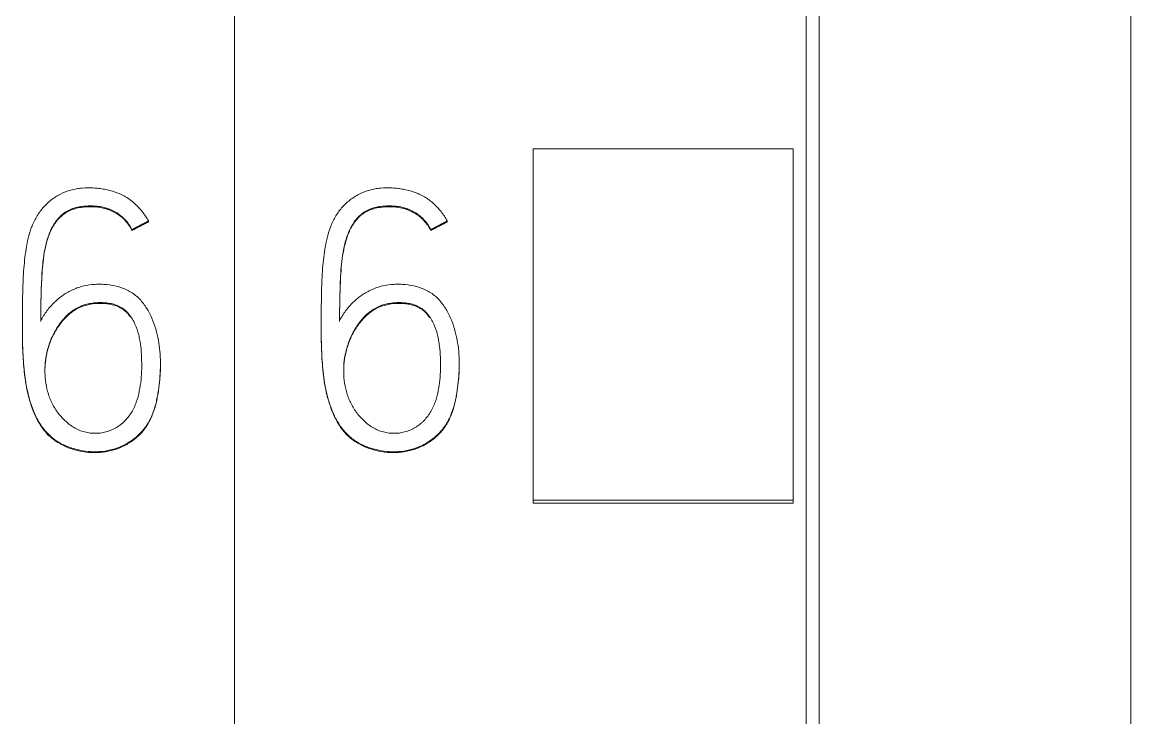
# Model space of a CAD drawing. Header units: millimetres. Extents: x 1359 to 3577, y 1336 to 3557.
# Drawn here: x 2609.54 to 2618.07, y 3000.85 to 3006.21 of the extents above; entities that cross this region are included whole.
import ezdxf

# ---------------------------------------------------------------- set-up
doc = ezdxf.new("R2010")
doc.units = ezdxf.units.MM
doc.layers.add('000-PI-Oprema', color=30, linetype='Continuous', lineweight=5)

msp = doc.modelspace()

# ---------------------------------------------------------------- linework, layer by layer
at = {"layer": '000-PI-Oprema', "color": 0, "linetype": 'ByBlock', "lineweight": 0}
for p, q in [((2611.1713, 3041.2368), (2611.1713, 2927.8187)), ((2611.1713, 3041.2368), (2611.1713, 2927.8187)), ((2615.5713, 3038.9563), (2615.5713, 2930.1412)), ((2613.4713, 3002.5298), (2613.4713, 3005.2321)), ((2615.4713, 3005.2321), (2613.4713, 3005.2321)), ((2615.4713, 3002.5298), (2615.4713, 3005.2321)), ((2610.5098, 3004.6762), (2610.5098, 3004.67)), ((2612.8098, 3004.6762), (2612.8098, 3004.67)), ((2610.3822, 3004.6098), (2610.3822, 3004.6036)), ((2612.6822, 3004.6098), (2612.6822, 3004.6036)), ((2609.5384, 3003.872), (2609.5384, 3003.8659)), ((2611.8384, 3003.872), (2611.8384, 3003.8659)), ((2610.6017, 3003.5732), (2610.6017, 3003.5794)), ((2612.9017, 3003.5732), (2612.9017, 3003.5794)), ((2613.4713, 3002.5055), (2613.4713, 3002.5298)), ((2615.4713, 3002.5298), (2613.4713, 3002.5298)), ((2615.4713, 3002.5055), (2615.4713, 3002.5298)), ((2615.4713, 3002.5055), (2613.4713, 3002.5055))]:
    msp.add_line(p, q, dxfattribs=at)
for points, knots in [([(2615.6713, 3039.142), (2615.6713, 3036.0981), (2615.6713, 3026.5281), (2615.6713, 3012.3581), (2615.6713, 2997.7915), (2615.6713, 2983.5816), (2615.6713, 2969.2875), (2615.6713, 2953.801), (2615.6713, 2941.1615), (2615.6713, 2933.1965), (2615.6713, 2929.8557)], [0, 0, 0, 0, 0.083934, 0.263736, 0.389889, 0.484142, 0.653794, 0.78188, 0.908517, 1, 1, 1, 1]), ([(2618.0713, 3036.0765), (2618.0713, 3034.0535), (2618.0713, 3025.5043), (2618.0713, 3012.3581), (2618.0713, 2997.7915), (2618.0713, 2983.5816), (2618.0713, 2969.2875), (2618.0713, 2953.801), (2618.0713, 2941.0427), (2618.0713, 2932.1612), (2618.0713, 2927.9038), (2618.0713, 2927.106)], [0, 0, 0, 0, 0.055935, 0.236292, 0.362833, 0.457376, 0.627551, 0.756032, 0.883059, 0.978086, 1, 1, 1, 1]), ([(2610.5098, 3004.6762), (2610.4952, 3004.7012), (2610.4793, 3004.7253), (2610.4527, 3004.7593), (2610.4434, 3004.7703), (2610.4238, 3004.7915), (2610.4134, 3004.8018), (2610.381, 3004.8308), (2610.3578, 3004.8478), (2610.3204, 3004.8695), (2610.3076, 3004.8761), (2610.281, 3004.8881), (2610.2675, 3004.8934), (2610.2266, 3004.9077), (2610.1988, 3004.9148), (2610.1563, 3004.9227), (2610.142, 3004.9248), (2610.1132, 3004.9282), (2610.0987, 3004.9294), (2610.0553, 3004.9316), (2610.0265, 3004.9314), (2609.9836, 3004.9277), (2609.9693, 3004.9259), (2609.9408, 3004.9211), (2609.9265, 3004.918), (2609.8843, 3004.9067), (2609.8574, 3004.8964), (2609.8189, 3004.8767), (2609.8064, 3004.8695), (2609.7819, 3004.8537), (2609.7701, 3004.8452), (2609.7361, 3004.8182), (2609.7153, 3004.7983), (2609.6869, 3004.7654), (2609.6778, 3004.7539), (2609.6611, 3004.7303), (2609.6534, 3004.7181), (2609.6318, 3004.6808), (2609.6197, 3004.6546), (2609.5992, 3004.6003), (2609.5909, 3004.5727), (2609.5772, 3004.5172), (2609.5718, 3004.4892), (2609.5627, 3004.4329), (2609.5591, 3004.4045), (2609.5498, 3004.3192), (2609.5461, 3004.2619), (2609.5414, 3004.1472), (2609.5404, 3004.0899), (2609.5382, 3003.9178), (2609.537, 3003.803), (2609.5427, 3003.6601), (2609.5442, 3003.6315), (2609.5481, 3003.5745), (2609.5505, 3003.546), (2609.5597, 3003.4607), (2609.5685, 3003.4041), (2609.5855, 3003.3338), (2609.5892, 3003.3197), (2609.5971, 3003.2919), (2609.6014, 3003.2782), (2609.6153, 3003.2372), (2609.6257, 3003.2104), (2609.644, 3003.1712), (2609.6504, 3003.1583), (2609.6644, 3003.1329), (2609.6719, 3003.1203), (2609.6958, 3003.0839), (2609.7136, 3003.0612), (2609.7438, 3003.0301), (2609.7545, 3003.0203), (2609.7771, 3003.0017), (2609.7889, 3002.9931), (2609.8252, 3002.9692), (2609.8508, 3002.9558), (2609.891, 3002.9388), (2609.9048, 3002.9337), (2609.9324, 3002.9246), (2609.9463, 3002.9207), (2609.9884, 3002.9104), (2610.0168, 3002.9056), (2610.0602, 3002.9016), (2610.0748, 3002.9009), (2610.104, 3002.9005), (2610.1185, 3002.9009), (2610.1617, 3002.9039), (2610.1901, 3002.9082), (2610.2322, 3002.9185), (2610.2461, 3002.9226), (2610.2737, 3002.932), (2610.2874, 3002.9374), (2610.3271, 3002.9552), (2610.3523, 3002.9692), (2610.3881, 3002.9936), (2610.3997, 3003.0023), (2610.4223, 3003.0209), (2610.4331, 3003.0308), (2610.4637, 3003.0615), (2610.4818, 3003.0838), (2610.5054, 3003.1202), (2610.5126, 3003.1328), (2610.526, 3003.1588), (2610.5321, 3003.172), (2610.5486, 3003.2121), (2610.5574, 3003.2395), (2610.5683, 3003.2814), (2610.5716, 3003.2955), (2610.5775, 3003.3239), (2610.5801, 3003.3382), (2610.5872, 3003.3811), (2610.5908, 3003.4097), (2610.5998, 3003.4955), (2610.6029, 3003.5528), (2610.6005, 3003.6387), (2610.5985, 3003.6673), (2610.5919, 3003.7246), (2610.5873, 3003.7533), (2610.575, 3003.8105), (2610.5675, 3003.8387), (2610.5495, 3003.8941), (2610.5389, 3003.9213), (2610.5138, 3003.9743), (2610.4995, 3003.9996), (2610.4666, 3004.0471), (2610.448, 3004.0694), (2610.4155, 3004.0995), (2610.404, 3004.1088), (2610.3802, 3004.1256), (2610.3677, 3004.1332), (2610.3418, 3004.1468), (2610.3283, 3004.1528), (2610.3008, 3004.1634), (2610.2868, 3004.1678), (2610.2446, 3004.1793), (2610.2158, 3004.1842), (2610.1719, 3004.1883), (2610.1571, 3004.1892), (2610.1278, 3004.1897), (2610.1132, 3004.1895), (2610.0694, 3004.187), (2610.0404, 3004.1832), (2609.9973, 3004.1732), (2609.9831, 3004.1692), (2609.9555, 3004.1599), (2609.942, 3004.1546), (2609.9023, 3004.1368), (2609.8771, 3004.1225), (2609.8407, 3004.0977), (2609.8289, 3004.0889), (2609.8062, 3004.0704), (2609.7953, 3004.0608), (2609.7638, 3004.0305), (2609.7445, 3004.0085), (2609.7095, 3003.9612), (2609.6941, 3003.9363), (2609.6804, 3003.9102)], [0, 0, 0, 0, 0.015625, 0.015625, 0.023438, 0.023438, 0.03125, 0.03125, 0.046875, 0.046875, 0.054688, 0.054688, 0.0625, 0.0625, 0.078125, 0.078125, 0.085938, 0.085938, 0.09375, 0.09375, 0.109375, 0.109375, 0.117188, 0.117188, 0.125, 0.125, 0.140625, 0.140625, 0.148438, 0.148438, 0.15625, 0.15625, 0.171875, 0.171875, 0.179688, 0.179688, 0.1875, 0.1875, 0.203125, 0.203125, 0.21875, 0.21875, 0.234375, 0.234375, 0.25, 0.25, 0.28125, 0.28125, 0.3125, 0.3125, 0.375, 0.375, 0.390625, 0.390625, 0.40625, 0.40625, 0.4375, 0.4375, 0.445313, 0.445313, 0.453125, 0.453125, 0.46875, 0.46875, 0.476563, 0.476563, 0.484375, 0.484375, 0.5, 0.5, 0.507813, 0.507813, 0.515625, 0.515625, 0.53125, 0.53125, 0.539063, 0.539063, 0.546875, 0.546875, 0.5625, 0.5625, 0.570313, 0.570313, 0.578125, 0.578125, 0.59375, 0.59375, 0.601563, 0.601563, 0.609375, 0.609375, 0.625, 0.625, 0.632813, 0.632813, 0.640625, 0.640625, 0.65625, 0.65625, 0.664063, 0.664063, 0.671875, 0.671875, 0.6875, 0.6875, 0.695313, 0.695313, 0.703125, 0.703125, 0.71875, 0.71875, 0.75, 0.75, 0.765625, 0.765625, 0.78125, 0.78125, 0.796875, 0.796875, 0.8125, 0.8125, 0.828125, 0.828125, 0.84375, 0.84375, 0.851563, 0.851563, 0.859375, 0.859375, 0.867188, 0.867188, 0.875, 0.875, 0.890625, 0.890625, 0.898438, 0.898438, 0.90625, 0.90625, 0.921875, 0.921875, 0.929688, 0.929688, 0.9375, 0.9375, 0.953125, 0.953125, 0.960937, 0.960937, 0.96875, 0.96875, 0.984375, 0.984375, 1, 1, 1, 1]), ([(2612.8098, 3004.6762), (2612.7952, 3004.7012), (2612.7793, 3004.7253), (2612.7527, 3004.7593), (2612.7434, 3004.7703), (2612.7238, 3004.7915), (2612.7134, 3004.8018), (2612.681, 3004.8308), (2612.6578, 3004.8478), (2612.6204, 3004.8695), (2612.6076, 3004.8761), (2612.581, 3004.8881), (2612.5675, 3004.8934), (2612.5266, 3004.9077), (2612.4988, 3004.9148), (2612.4563, 3004.9227), (2612.442, 3004.9248), (2612.4132, 3004.9282), (2612.3987, 3004.9294), (2612.3553, 3004.9316), (2612.3265, 3004.9314), (2612.2836, 3004.9277), (2612.2693, 3004.9259), (2612.2408, 3004.9211), (2612.2265, 3004.918), (2612.1843, 3004.9067), (2612.1574, 3004.8964), (2612.1189, 3004.8767), (2612.1064, 3004.8695), (2612.0819, 3004.8537), (2612.0701, 3004.8452), (2612.0361, 3004.8182), (2612.0153, 3004.7983), (2611.9869, 3004.7654), (2611.9778, 3004.7539), (2611.9611, 3004.7303), (2611.9534, 3004.7181), (2611.9318, 3004.6808), (2611.9197, 3004.6546), (2611.8992, 3004.6003), (2611.8909, 3004.5727), (2611.8772, 3004.5172), (2611.8718, 3004.4892), (2611.8627, 3004.4329), (2611.8591, 3004.4045), (2611.8498, 3004.3192), (2611.8461, 3004.2619), (2611.8414, 3004.1472), (2611.8404, 3004.0899), (2611.8382, 3003.9178), (2611.837, 3003.803), (2611.8427, 3003.6601), (2611.8442, 3003.6315), (2611.8481, 3003.5745), (2611.8505, 3003.546), (2611.8597, 3003.4607), (2611.8685, 3003.4041), (2611.8855, 3003.3338), (2611.8892, 3003.3197), (2611.8971, 3003.2919), (2611.9014, 3003.2782), (2611.9153, 3003.2372), (2611.9257, 3003.2104), (2611.944, 3003.1712), (2611.9504, 3003.1583), (2611.9644, 3003.1329), (2611.9719, 3003.1203), (2611.9958, 3003.0839), (2612.0136, 3003.0612), (2612.0438, 3003.0301), (2612.0545, 3003.0203), (2612.0771, 3003.0017), (2612.0889, 3002.9931), (2612.1252, 3002.9692), (2612.1508, 3002.9558), (2612.191, 3002.9388), (2612.2048, 3002.9337), (2612.2324, 3002.9246), (2612.2463, 3002.9207), (2612.2884, 3002.9104), (2612.3168, 3002.9056), (2612.3602, 3002.9016), (2612.3748, 3002.9009), (2612.404, 3002.9005), (2612.4185, 3002.9009), (2612.4617, 3002.9039), (2612.4901, 3002.9082), (2612.5322, 3002.9185), (2612.5461, 3002.9226), (2612.5737, 3002.932), (2612.5874, 3002.9374), (2612.6271, 3002.9552), (2612.6523, 3002.9692), (2612.6881, 3002.9936), (2612.6997, 3003.0023), (2612.7223, 3003.0209), (2612.7331, 3003.0308), (2612.7637, 3003.0615), (2612.7818, 3003.0838), (2612.8054, 3003.1202), (2612.8126, 3003.1328), (2612.826, 3003.1588), (2612.8321, 3003.172), (2612.8486, 3003.2121), (2612.8574, 3003.2395), (2612.8683, 3003.2814), (2612.8716, 3003.2955), (2612.8775, 3003.3239), (2612.8801, 3003.3382), (2612.8872, 3003.3811), (2612.8908, 3003.4097), (2612.8998, 3003.4955), (2612.9029, 3003.5528), (2612.9005, 3003.6387), (2612.8985, 3003.6673), (2612.8919, 3003.7246), (2612.8873, 3003.7533), (2612.875, 3003.8105), (2612.8675, 3003.8387), (2612.8495, 3003.8941), (2612.8389, 3003.9213), (2612.8138, 3003.9743), (2612.7995, 3003.9996), (2612.7666, 3004.0471), (2612.748, 3004.0694), (2612.7155, 3004.0995), (2612.704, 3004.1088), (2612.6802, 3004.1256), (2612.6677, 3004.1332), (2612.6418, 3004.1468), (2612.6283, 3004.1528), (2612.6008, 3004.1634), (2612.5868, 3004.1678), (2612.5446, 3004.1793), (2612.5158, 3004.1842), (2612.4719, 3004.1883), (2612.4571, 3004.1892), (2612.4278, 3004.1897), (2612.4132, 3004.1895), (2612.3694, 3004.187), (2612.3404, 3004.1832), (2612.2973, 3004.1732), (2612.2831, 3004.1692), (2612.2555, 3004.1599), (2612.242, 3004.1546), (2612.2023, 3004.1368), (2612.1771, 3004.1225), (2612.1407, 3004.0977), (2612.1289, 3004.0889), (2612.1062, 3004.0704), (2612.0953, 3004.0608), (2612.0638, 3004.0305), (2612.0445, 3004.0085), (2612.0095, 3003.9612), (2611.9941, 3003.9363), (2611.9804, 3003.9102)], [0, 0, 0, 0, 0.015625, 0.015625, 0.023438, 0.023438, 0.03125, 0.03125, 0.046875, 0.046875, 0.054688, 0.054688, 0.0625, 0.0625, 0.078125, 0.078125, 0.085938, 0.085938, 0.09375, 0.09375, 0.109375, 0.109375, 0.117188, 0.117188, 0.125, 0.125, 0.140625, 0.140625, 0.148438, 0.148438, 0.15625, 0.15625, 0.171875, 0.171875, 0.179688, 0.179688, 0.1875, 0.1875, 0.203125, 0.203125, 0.21875, 0.21875, 0.234375, 0.234375, 0.25, 0.25, 0.28125, 0.28125, 0.3125, 0.3125, 0.375, 0.375, 0.390625, 0.390625, 0.40625, 0.40625, 0.4375, 0.4375, 0.445313, 0.445313, 0.453125, 0.453125, 0.46875, 0.46875, 0.476563, 0.476563, 0.484375, 0.484375, 0.5, 0.5, 0.507813, 0.507813, 0.515625, 0.515625, 0.53125, 0.53125, 0.539063, 0.539063, 0.546875, 0.546875, 0.5625, 0.5625, 0.570313, 0.570313, 0.578125, 0.578125, 0.59375, 0.59375, 0.601563, 0.601563, 0.609375, 0.609375, 0.625, 0.625, 0.632813, 0.632813, 0.640625, 0.640625, 0.65625, 0.65625, 0.664063, 0.664063, 0.671875, 0.671875, 0.6875, 0.6875, 0.695313, 0.695313, 0.703125, 0.703125, 0.71875, 0.71875, 0.75, 0.75, 0.765625, 0.765625, 0.78125, 0.78125, 0.796875, 0.796875, 0.8125, 0.8125, 0.828125, 0.828125, 0.84375, 0.84375, 0.851563, 0.851563, 0.859375, 0.859375, 0.867188, 0.867188, 0.875, 0.875, 0.890625, 0.890625, 0.898438, 0.898438, 0.90625, 0.90625, 0.921875, 0.921875, 0.929688, 0.929688, 0.9375, 0.9375, 0.953125, 0.953125, 0.960938, 0.960938, 0.96875, 0.96875, 0.984375, 0.984375, 1, 1, 1, 1]), ([(2609.6804, 3003.9102), (2609.6803, 3003.9712), (2609.681, 3004.032), (2609.6832, 3004.1232), (2609.6841, 3004.1536), (2609.6863, 3004.2143), (2609.6877, 3004.2447), (2609.6914, 3004.3053), (2609.6938, 3004.3356), (2609.7007, 3004.396), (2609.7052, 3004.4261), (2609.7142, 3004.4711), (2609.7175, 3004.486), (2609.725, 3004.5159), (2609.7291, 3004.5309), (2609.7432, 3004.575), (2609.7546, 3004.6036), (2609.773, 3004.6375), (2609.7768, 3004.6441), (2609.7851, 3004.6573), (2609.7894, 3004.6638), (2609.803, 3004.6827), (2609.8128, 3004.6947), (2609.8289, 3004.7113), (2609.8345, 3004.7167), (2609.8462, 3004.727), (2609.8523, 3004.7319), (2609.8712, 3004.7456), (2609.8845, 3004.7535), (2609.9054, 3004.7634), (2609.9125, 3004.7665), (2609.927, 3004.772), (2609.9344, 3004.7744), (2609.9569, 3004.7809), (2609.9721, 3004.7841), (2610.0026, 3004.789), (2610.0179, 3004.7906), (2610.0488, 3004.7923), (2610.0644, 3004.7925), (2610.0955, 3004.7915), (2610.1109, 3004.7903), (2610.1413, 3004.7861), (2610.1639, 3004.7816), (2610.1862, 3004.7749), (2610.2009, 3004.77), (2610.2082, 3004.7673), (2610.2299, 3004.7584), (2610.2438, 3004.7516), (2610.2705, 3004.7361), (2610.2833, 3004.7275), (2610.3017, 3004.7129), (2610.3076, 3004.7078), (2610.319, 3004.6973), (2610.3245, 3004.6918), (2610.3402, 3004.6748), (2610.3498, 3004.6628), (2610.3673, 3004.6373), (2610.3753, 3004.6238), (2610.3822, 3004.6098)], [0, 0, 0, 0, 0.125, 0.125, 0.1875, 0.1875, 0.25, 0.25, 0.3125, 0.3125, 0.375, 0.375, 0.40625, 0.40625, 0.4375, 0.4375, 0.5, 0.5, 0.515625, 0.515625, 0.53125, 0.53125, 0.5625, 0.5625, 0.578125, 0.578125, 0.59375, 0.59375, 0.625, 0.625, 0.640625, 0.640625, 0.65625, 0.65625, 0.6875, 0.6875, 0.71875, 0.71875, 0.75, 0.75, 0.78125, 0.78125, 0.8125, 0.828125, 0.828125, 0.84375, 0.84375, 0.875, 0.875, 0.90625, 0.90625, 0.921875, 0.921875, 0.9375, 0.9375, 0.96875, 0.96875, 1, 1, 1, 1]), ([(2610.3822, 3004.6036), (2610.3684, 3004.6315), (2610.3512, 3004.6567), (2610.3252, 3004.6849), (2610.3198, 3004.6904), (2610.3085, 3004.7009), (2610.3025, 3004.706), (2610.2844, 3004.7205), (2610.2589, 3004.7378), (2610.2313, 3004.7515), (2610.2025, 3004.7635), (2610.1878, 3004.7685), (2610.1581, 3004.7765), (2610.143, 3004.7796), (2610.1124, 3004.784), (2610.0968, 3004.7852), (2610.0505, 3004.7869), (2610.0198, 3004.7854), (2609.9742, 3004.7784), (2609.959, 3004.7752), (2609.929, 3004.7667), (2609.9144, 3004.7615), (2609.8935, 3004.7516), (2609.8867, 3004.7481), (2609.8733, 3004.7403), (2609.8667, 3004.736), (2609.8477, 3004.7224), (2609.8302, 3004.7072), (2609.8147, 3004.6901), (2609.8047, 3004.6782), (2609.7999, 3004.6721), (2609.7862, 3004.6533), (2609.7779, 3004.6403), (2609.7631, 3004.6134), (2609.7566, 3004.5995), (2609.7447, 3004.5711), (2609.7394, 3004.5565), (2609.7251, 3004.5125), (2609.7178, 3004.4828), (2609.7057, 3004.423), (2609.7011, 3004.3929), (2609.6941, 3004.3323), (2609.6916, 3004.3019), (2609.6878, 3004.2409), (2609.6864, 3004.2102), (2609.6842, 3004.149), (2609.6832, 3004.1184), (2609.681, 3004.0266), (2609.6803, 3003.9653), (2609.6804, 3003.9041)], [0, 0, 0, 0, 0.0625, 0.0625, 0.078125, 0.078125, 0.09375, 0.09375, 0.125, 0.15625, 0.15625, 0.1875, 0.1875, 0.21875, 0.21875, 0.25, 0.25, 0.3125, 0.3125, 0.34375, 0.34375, 0.375, 0.375, 0.390625, 0.390625, 0.40625, 0.40625, 0.4375, 0.453125, 0.453125, 0.46875, 0.46875, 0.5, 0.5, 0.53125, 0.53125, 0.5625, 0.5625, 0.625, 0.625, 0.6875, 0.6875, 0.75, 0.75, 0.8125, 0.8125, 0.875, 0.875, 1, 1, 1, 1]), ([(2611.9804, 3003.9102), (2611.9803, 3003.9712), (2611.981, 3004.032), (2611.9832, 3004.1232), (2611.9841, 3004.1536), (2611.9863, 3004.2143), (2611.9877, 3004.2447), (2611.9914, 3004.3053), (2611.9938, 3004.3356), (2612.0007, 3004.396), (2612.0052, 3004.4261), (2612.0142, 3004.4711), (2612.0175, 3004.486), (2612.025, 3004.5159), (2612.0291, 3004.5309), (2612.0432, 3004.575), (2612.0546, 3004.6036), (2612.073, 3004.6375), (2612.0768, 3004.6441), (2612.0851, 3004.6573), (2612.0894, 3004.6638), (2612.103, 3004.6827), (2612.1128, 3004.6947), (2612.1289, 3004.7113), (2612.1345, 3004.7167), (2612.1462, 3004.727), (2612.1523, 3004.7319), (2612.1712, 3004.7456), (2612.1845, 3004.7535), (2612.2054, 3004.7634), (2612.2125, 3004.7665), (2612.227, 3004.772), (2612.2344, 3004.7744), (2612.2569, 3004.7809), (2612.2721, 3004.7841), (2612.3026, 3004.789), (2612.3179, 3004.7906), (2612.3488, 3004.7923), (2612.3644, 3004.7925), (2612.3955, 3004.7915), (2612.4109, 3004.7903), (2612.4413, 3004.7861), (2612.4639, 3004.7816), (2612.4862, 3004.7749), (2612.5009, 3004.77), (2612.5082, 3004.7673), (2612.5299, 3004.7584), (2612.5438, 3004.7516), (2612.5705, 3004.7361), (2612.5833, 3004.7275), (2612.6017, 3004.7129), (2612.6076, 3004.7078), (2612.619, 3004.6973), (2612.6245, 3004.6918), (2612.6402, 3004.6748), (2612.6498, 3004.6628), (2612.6673, 3004.6373), (2612.6753, 3004.6238), (2612.6822, 3004.6098)], [0, 0, 0, 0, 0.125, 0.125, 0.1875, 0.1875, 0.25, 0.25, 0.3125, 0.3125, 0.375, 0.375, 0.40625, 0.40625, 0.4375, 0.4375, 0.5, 0.5, 0.515625, 0.515625, 0.53125, 0.53125, 0.5625, 0.5625, 0.578125, 0.578125, 0.59375, 0.59375, 0.625, 0.625, 0.640625, 0.640625, 0.65625, 0.65625, 0.6875, 0.6875, 0.71875, 0.71875, 0.75, 0.75, 0.78125, 0.78125, 0.8125, 0.828125, 0.828125, 0.84375, 0.84375, 0.875, 0.875, 0.90625, 0.90625, 0.921875, 0.921875, 0.9375, 0.9375, 0.96875, 0.96875, 1, 1, 1, 1]), ([(2612.6822, 3004.6036), (2612.6684, 3004.6314), (2612.6511, 3004.6568), (2612.6249, 3004.6852), (2612.6194, 3004.6907), (2612.6081, 3004.7013), (2612.6022, 3004.7063), (2612.5842, 3004.7206), (2612.5715, 3004.7293), (2612.5449, 3004.7448), (2612.5309, 3004.7517), (2612.5023, 3004.7635), (2612.4878, 3004.7685), (2612.458, 3004.7765), (2612.4429, 3004.7796), (2612.4121, 3004.784), (2612.3967, 3004.7852), (2612.3507, 3004.7869), (2612.3201, 3004.7854), (2612.2743, 3004.7784), (2612.259, 3004.7752), (2612.2293, 3004.7668), (2612.2149, 3004.7616), (2612.1869, 3004.7486), (2612.1733, 3004.7407), (2612.1482, 3004.7229), (2612.1366, 3004.7129), (2612.115, 3004.6909), (2612.1049, 3004.6789), (2612.0867, 3004.6541), (2612.0785, 3004.6412), (2612.0637, 3004.6144), (2612.057, 3004.6006), (2612.0451, 3004.5721), (2612.0398, 3004.5576), (2612.0255, 3004.5139), (2612.0182, 3004.4842), (2612.006, 3004.4244), (2612.0013, 3004.3941), (2611.9942, 3004.3331), (2611.9917, 3004.3025), (2611.9878, 3004.2413), (2611.9864, 3004.2107), (2611.9842, 3004.1494), (2611.9832, 3004.1187), (2611.981, 3004.0268), (2611.9803, 3003.9654), (2611.9804, 3003.9041)], [0, 0, 0, 0, 0.0625, 0.0625, 0.078125, 0.078125, 0.09375, 0.09375, 0.125, 0.125, 0.15625, 0.15625, 0.1875, 0.1875, 0.21875, 0.21875, 0.25, 0.25, 0.3125, 0.3125, 0.34375, 0.34375, 0.375, 0.375, 0.40625, 0.40625, 0.4375, 0.4375, 0.46875, 0.46875, 0.5, 0.5, 0.53125, 0.53125, 0.5625, 0.5625, 0.625, 0.625, 0.6875, 0.6875, 0.75, 0.75, 0.8125, 0.8125, 0.875, 0.875, 1, 1, 1, 1]), ([(2609.9533, 3004.004), (2609.9792, 3004.0186), (2610.0065, 3004.029), (2610.0491, 3004.0397), (2610.0637, 3004.0424), (2610.0929, 3004.0464), (2610.1223, 3004.0488), (2610.1517, 3004.0486), (2610.1811, 3004.0469), (2610.1959, 3004.0453), (2610.2249, 3004.0402), (2610.2392, 3004.0367), (2610.2672, 3004.0275), (2610.281, 3004.0217), (2610.3066, 3004.0074), (2610.3184, 3003.999), (2610.3406, 3003.9798), (2610.3509, 3003.969), (2610.3693, 3003.9462), (2610.3776, 3003.9341), (2610.3926, 3003.909), (2610.3993, 3003.8959), (2610.4174, 3003.8557), (2610.4266, 3003.828), (2610.4374, 3003.7857), (2610.4404, 3003.7715), (2610.4457, 3003.7427), (2610.4478, 3003.7282), (2610.453, 3003.6846), (2610.4549, 3003.6556), (2610.4572, 3003.5976), (2610.4576, 3003.5686), (2610.4557, 3003.4818), (2610.4505, 3003.424), (2610.433, 3003.3375), (2610.4256, 3003.3091), (2610.4108, 3003.2678), (2610.4052, 3003.2542), (2610.3926, 3003.2276), (2610.3855, 3003.2146), (2610.3624, 3003.1775), (2610.3442, 3003.1548), (2610.3177, 3003.1291), (2610.3123, 3003.1241), (2610.3011, 3003.1145), (2610.2954, 3003.11), (2610.2779, 3003.0969), (2610.2657, 3003.0889), (2610.2401, 3003.0749), (2610.2268, 3003.0687), (2610.199, 3003.0582), (2610.1708, 3003.0499), (2610.1418, 3003.0453), (2610.1125, 3003.0428), (2610.0976, 3003.0425), (2610.0682, 3003.0439), (2610.0537, 3003.0456), (2610.0249, 3003.051), (2610.0106, 3003.0547), (2609.9685, 3003.0691), (2609.9425, 3003.0826), (2609.9058, 3003.1073), (2609.894, 3003.1163), (2609.8716, 3003.1353), (2609.8504, 3003.1553), (2609.831, 3003.1772), (2609.8127, 3003.2), (2609.804, 3003.212), (2609.7797, 3003.2488), (2609.766, 3003.2746), (2609.749, 3003.3149), (2609.744, 3003.3287), (2609.735, 3003.3567), (2609.7311, 3003.3709), (2609.7211, 3003.4136), (2609.7168, 3003.4423), (2609.7131, 3003.4857), (2609.7123, 3003.5003), (2609.7118, 3003.5295), (2609.7121, 3003.5442), (2609.7143, 3003.5882), (2609.7178, 3003.6171), (2609.7287, 3003.6741), (2609.7362, 3003.7023), (2609.7504, 3003.7438), (2609.7557, 3003.7576), (2609.7671, 3003.7846), (2609.7733, 3003.7978), (2609.7933, 3003.8365), (2609.8085, 3003.8612), (2609.8341, 3003.8964), (2609.8431, 3003.9079), (2609.8623, 3003.9302), (2609.8725, 3003.941), (2609.9043, 3003.9714), (2609.9274, 3003.9894), (2609.9533, 3004.004)], [0, 0, 0, 0, 0.03125, 0.03125, 0.046875, 0.046875, 0.0625, 0.078125, 0.078125, 0.09375, 0.09375, 0.109375, 0.109375, 0.125, 0.125, 0.140625, 0.140625, 0.15625, 0.15625, 0.171875, 0.171875, 0.1875, 0.1875, 0.21875, 0.21875, 0.234375, 0.234375, 0.25, 0.25, 0.28125, 0.28125, 0.3125, 0.3125, 0.375, 0.375, 0.40625, 0.40625, 0.421875, 0.421875, 0.4375, 0.4375, 0.46875, 0.46875, 0.476563, 0.476563, 0.484375, 0.484375, 0.5, 0.5, 0.515625, 0.515625, 0.53125, 0.546875, 0.546875, 0.5625, 0.5625, 0.578125, 0.578125, 0.59375, 0.59375, 0.625, 0.625, 0.640625, 0.640625, 0.65625, 0.671875, 0.671875, 0.6875, 0.6875, 0.71875, 0.71875, 0.734375, 0.734375, 0.75, 0.75, 0.78125, 0.78125, 0.796875, 0.796875, 0.8125, 0.8125, 0.84375, 0.84375, 0.875, 0.875, 0.890625, 0.890625, 0.90625, 0.90625, 0.9375, 0.9375, 0.953125, 0.953125, 0.96875, 0.96875, 1, 1, 1, 1]), ([(2609.9533, 3003.9978), (2609.9274, 3003.9832), (2609.9044, 3003.9653), (2609.8727, 3003.935), (2609.8627, 3003.9244), (2609.8434, 3003.9021), (2609.8343, 3003.8905), (2609.8086, 3003.8551), (2609.7933, 3003.8303), (2609.7733, 3003.7915), (2609.7671, 3003.7783), (2609.7556, 3003.7513), (2609.7503, 3003.7376), (2609.7361, 3003.696), (2609.7287, 3003.6678), (2609.7205, 3003.625), (2609.7183, 3003.6106), (2609.7148, 3003.5816), (2609.7135, 3003.5669), (2609.7122, 3003.5416), (2609.712, 3003.5309), (2609.712, 3003.5203)], [0, 0, 0, 0, 0.157122, 0.157122, 0.235682, 0.235682, 0.314243, 0.314243, 0.471365, 0.471365, 0.549925, 0.549925, 0.628486, 0.628486, 0.785608, 0.785608, 0.864168, 0.864168, 0.942729, 0.942729, 1, 1, 1, 1]), ([(2610.374, 3003.9326), (2610.3693, 3003.9395), (2610.3643, 3003.9462), (2610.3498, 3003.964), (2610.3397, 3003.9745), (2610.3229, 3003.9889), (2610.317, 3003.9934), (2610.305, 3004.0018), (2610.2988, 3004.0056), (2610.2796, 3004.0161), (2610.2661, 3004.0217), (2610.238, 3004.0309), (2610.2237, 3004.0343), (2610.195, 3004.0392), (2610.1805, 3004.0408), (2610.1513, 3004.0424), (2610.1365, 3004.0425), (2610.0925, 3004.0408), (2610.0636, 3004.0371), (2610.0209, 3004.0264), (2610.0067, 3004.022), (2609.9863, 3004.014), (2609.9795, 3004.0111), (2609.9662, 3004.0048), (2609.9598, 3004.0014), (2609.9533, 3003.9978)], [0, 0, 0, 0, 0.053747, 0.053747, 0.148372, 0.148372, 0.195685, 0.195685, 0.242998, 0.242998, 0.337623, 0.337623, 0.432248, 0.432248, 0.526874, 0.526874, 0.621499, 0.621499, 0.810749, 0.810749, 0.905375, 0.905375, 0.952687, 0.952687, 1, 1, 1, 1]), ([(2612.2533, 3004.004), (2612.2792, 3004.0186), (2612.3065, 3004.029), (2612.3491, 3004.0397), (2612.3637, 3004.0424), (2612.3929, 3004.0464), (2612.4223, 3004.0488), (2612.4517, 3004.0486), (2612.4811, 3004.0469), (2612.4959, 3004.0453), (2612.5249, 3004.0402), (2612.5392, 3004.0367), (2612.5672, 3004.0275), (2612.581, 3004.0217), (2612.6066, 3004.0074), (2612.6184, 3003.999), (2612.6406, 3003.9798), (2612.6509, 3003.969), (2612.6693, 3003.9462), (2612.6776, 3003.9341), (2612.6926, 3003.909), (2612.6993, 3003.8959), (2612.7174, 3003.8557), (2612.7266, 3003.828), (2612.7374, 3003.7857), (2612.7404, 3003.7715), (2612.7457, 3003.7427), (2612.7478, 3003.7282), (2612.753, 3003.6846), (2612.7549, 3003.6556), (2612.7572, 3003.5976), (2612.7576, 3003.5686), (2612.7557, 3003.4818), (2612.7505, 3003.424), (2612.733, 3003.3375), (2612.7256, 3003.3091), (2612.7108, 3003.2678), (2612.7052, 3003.2542), (2612.6926, 3003.2276), (2612.6855, 3003.2146), (2612.6624, 3003.1775), (2612.6442, 3003.1548), (2612.6177, 3003.1291), (2612.6123, 3003.1241), (2612.6011, 3003.1145), (2612.5954, 3003.11), (2612.5779, 3003.0969), (2612.5657, 3003.0889), (2612.5401, 3003.0749), (2612.5268, 3003.0687), (2612.499, 3003.0582), (2612.4708, 3003.0499), (2612.4418, 3003.0453), (2612.4125, 3003.0428), (2612.3976, 3003.0425), (2612.3682, 3003.0439), (2612.3537, 3003.0456), (2612.3249, 3003.051), (2612.3106, 3003.0547), (2612.2685, 3003.0691), (2612.2425, 3003.0826), (2612.2058, 3003.1073), (2612.194, 3003.1163), (2612.1716, 3003.1353), (2612.1504, 3003.1553), (2612.131, 3003.1772), (2612.1127, 3003.2), (2612.104, 3003.212), (2612.0797, 3003.2488), (2612.066, 3003.2746), (2612.049, 3003.3149), (2612.044, 3003.3287), (2612.035, 3003.3567), (2612.0311, 3003.3709), (2612.0211, 3003.4136), (2612.0168, 3003.4423), (2612.0131, 3003.4857), (2612.0123, 3003.5003), (2612.0118, 3003.5295), (2612.0121, 3003.5442), (2612.0143, 3003.5882), (2612.0178, 3003.6171), (2612.0287, 3003.6741), (2612.0362, 3003.7023), (2612.0504, 3003.7438), (2612.0557, 3003.7576), (2612.0671, 3003.7846), (2612.0733, 3003.7978), (2612.0933, 3003.8365), (2612.1085, 3003.8612), (2612.1341, 3003.8964), (2612.1431, 3003.9079), (2612.1623, 3003.9302), (2612.1725, 3003.941), (2612.2043, 3003.9714), (2612.2274, 3003.9894), (2612.2533, 3004.004)], [0, 0, 0, 0, 0.03125, 0.03125, 0.046875, 0.046875, 0.0625, 0.078125, 0.078125, 0.09375, 0.09375, 0.109375, 0.109375, 0.125, 0.125, 0.140625, 0.140625, 0.15625, 0.15625, 0.171875, 0.171875, 0.1875, 0.1875, 0.21875, 0.21875, 0.234375, 0.234375, 0.25, 0.25, 0.28125, 0.28125, 0.3125, 0.3125, 0.375, 0.375, 0.40625, 0.40625, 0.421875, 0.421875, 0.4375, 0.4375, 0.46875, 0.46875, 0.476562, 0.476562, 0.484375, 0.484375, 0.5, 0.5, 0.515625, 0.515625, 0.53125, 0.546875, 0.546875, 0.5625, 0.5625, 0.578125, 0.578125, 0.59375, 0.59375, 0.625, 0.625, 0.640625, 0.640625, 0.65625, 0.671875, 0.671875, 0.6875, 0.6875, 0.71875, 0.71875, 0.734375, 0.734375, 0.75, 0.75, 0.78125, 0.78125, 0.796875, 0.796875, 0.8125, 0.8125, 0.84375, 0.84375, 0.875, 0.875, 0.890625, 0.890625, 0.90625, 0.90625, 0.9375, 0.9375, 0.953125, 0.953125, 0.96875, 0.96875, 1, 1, 1, 1]), ([(2612.2533, 3003.9978), (2612.2274, 3003.9832), (2612.2044, 3003.9653), (2612.1727, 3003.935), (2612.1627, 3003.9244), (2612.1434, 3003.9021), (2612.1343, 3003.8905), (2612.1086, 3003.8551), (2612.0933, 3003.8303), (2612.0733, 3003.7915), (2612.0671, 3003.7783), (2612.0556, 3003.7513), (2612.0503, 3003.7376), (2612.0361, 3003.696), (2612.0287, 3003.6678), (2612.0205, 3003.625), (2612.0183, 3003.6106), (2612.0148, 3003.5816), (2612.0135, 3003.5669), (2612.0122, 3003.5416), (2612.012, 3003.5309), (2612.012, 3003.5203)], [0, 0, 0, 0, 0.157122, 0.157122, 0.235682, 0.235682, 0.314243, 0.314243, 0.471365, 0.471365, 0.549925, 0.549925, 0.628486, 0.628486, 0.785608, 0.785608, 0.864168, 0.864168, 0.942729, 0.942729, 1, 1, 1, 1]), ([(2612.674, 3003.9326), (2612.6693, 3003.9395), (2612.6643, 3003.9462), (2612.6498, 3003.964), (2612.6397, 3003.9745), (2612.6229, 3003.9889), (2612.617, 3003.9934), (2612.605, 3004.0018), (2612.5988, 3004.0056), (2612.5796, 3004.0161), (2612.5661, 3004.0217), (2612.538, 3004.0309), (2612.5237, 3004.0343), (2612.495, 3004.0392), (2612.4805, 3004.0408), (2612.4513, 3004.0424), (2612.4365, 3004.0425), (2612.3925, 3004.0408), (2612.3636, 3004.0371), (2612.3209, 3004.0264), (2612.3067, 3004.022), (2612.2863, 3004.014), (2612.2795, 3004.0111), (2612.2662, 3004.0048), (2612.2598, 3004.0014), (2612.2533, 3003.9978)], [0, 0, 0, 0, 0.053747, 0.053747, 0.148372, 0.148372, 0.195685, 0.195685, 0.242998, 0.242998, 0.337623, 0.337623, 0.432248, 0.432248, 0.526874, 0.526874, 0.621499, 0.621499, 0.810749, 0.810749, 0.905375, 0.905375, 0.952687, 0.952687, 1, 1, 1, 1]), ([(2610.6017, 3003.5738), (2610.6017, 3003.5276), (2610.5989, 3003.4816), (2610.5913, 3003.4072), (2610.5877, 3003.3786), (2610.5808, 3003.3358), (2610.5782, 3003.3216), (2610.5724, 3003.2931), (2610.5692, 3003.2789), (2610.5584, 3003.2366), (2610.5496, 3003.209), (2610.5334, 3003.1688), (2610.5274, 3003.1556), (2610.5143, 3003.1297), (2610.5071, 3003.1169), (2610.4837, 3003.0801), (2610.4657, 3003.0576), (2610.4355, 3003.0268), (2610.4248, 3003.017), (2610.4026, 3002.9984), (2610.3909, 3002.9895), (2610.355, 3002.9646), (2610.3298, 3002.9504), (2610.2901, 3002.9323), (2610.2765, 3002.9269), (2610.2489, 3002.9172), (2610.235, 3002.9131), (2610.1929, 3002.9025), (2610.1643, 3002.898), (2610.1208, 3002.8948), (2610.1061, 3002.8943), (2610.077, 3002.8946), (2610.0625, 3002.8953), (2610.0192, 3002.8991), (2609.9906, 3002.9037), (2609.9481, 3002.914), (2609.934, 3002.918), (2609.9064, 3002.9269), (2609.8929, 3002.9319), (2609.853, 3002.9485), (2609.8275, 3002.9617), (2609.7971, 3002.9814), (2609.7911, 3002.9855), (2609.7793, 3002.9941), (2609.7735, 3002.9986), (2609.7565, 3003.0124), (2609.7457, 3003.0221), (2609.7154, 3003.0529), (2609.6975, 3003.0755), (2609.6734, 3003.1117), (2609.6659, 3003.1242), (2609.6518, 3003.1496), (2609.6452, 3003.1625), (2609.6268, 3003.2017), (2609.6162, 3003.2284), (2609.5977, 3003.2829), (2609.5896, 3003.3106), (2609.5759, 3003.367), (2609.5702, 3003.3953), (2609.5607, 3003.4521), (2609.5531, 3003.5091), (2609.5483, 3003.5662), (2609.5444, 3003.6235), (2609.5428, 3003.6521), (2609.5392, 3003.7424), (2609.5383, 3003.8041), (2609.5383, 3003.8659)], [0, 0, 0, 0, 0.061961, 0.061961, 0.100808, 0.100808, 0.120232, 0.120232, 0.139655, 0.139655, 0.178502, 0.178502, 0.197926, 0.197926, 0.217349, 0.217349, 0.256196, 0.256196, 0.27562, 0.27562, 0.295043, 0.295043, 0.33389, 0.33389, 0.353314, 0.353314, 0.372737, 0.372737, 0.411584, 0.411584, 0.431008, 0.431008, 0.450431, 0.450431, 0.489278, 0.489278, 0.508702, 0.508702, 0.528125, 0.528125, 0.566972, 0.566972, 0.576684, 0.576684, 0.586396, 0.586396, 0.605819, 0.605819, 0.644666, 0.644666, 0.66409, 0.66409, 0.683513, 0.683513, 0.72236, 0.72236, 0.761207, 0.761207, 0.800054, 0.800054, 0.838901, 0.877748, 0.877748, 0.916595, 0.916595, 1, 1, 1, 1]), ([(2612.9017, 3003.5738), (2612.9017, 3003.5276), (2612.8989, 3003.4816), (2612.8913, 3003.4072), (2612.8877, 3003.3786), (2612.8808, 3003.3358), (2612.8782, 3003.3216), (2612.8724, 3003.2931), (2612.8692, 3003.2789), (2612.8584, 3003.2366), (2612.8496, 3003.209), (2612.8334, 3003.1688), (2612.8274, 3003.1556), (2612.8143, 3003.1297), (2612.8071, 3003.1169), (2612.7837, 3003.0801), (2612.7657, 3003.0576), (2612.7355, 3003.0268), (2612.7248, 3003.017), (2612.7026, 3002.9984), (2612.6909, 3002.9895), (2612.655, 3002.9646), (2612.6298, 3002.9504), (2612.5901, 3002.9323), (2612.5765, 3002.9269), (2612.5489, 3002.9172), (2612.535, 3002.9131), (2612.4929, 3002.9025), (2612.4643, 3002.898), (2612.4208, 3002.8948), (2612.4061, 3002.8943), (2612.377, 3002.8946), (2612.3625, 3002.8953), (2612.3192, 3002.8991), (2612.2906, 3002.9037), (2612.2481, 3002.914), (2612.234, 3002.918), (2612.2064, 3002.9269), (2612.1929, 3002.9319), (2612.153, 3002.9485), (2612.1275, 3002.9617), (2612.0971, 3002.9814), (2612.0911, 3002.9855), (2612.0793, 3002.9941), (2612.0735, 3002.9986), (2612.0565, 3003.0124), (2612.0457, 3003.0221), (2612.0154, 3003.0529), (2611.9975, 3003.0755), (2611.9734, 3003.1117), (2611.9659, 3003.1242), (2611.9518, 3003.1496), (2611.9452, 3003.1625), (2611.9268, 3003.2017), (2611.9162, 3003.2284), (2611.8977, 3003.2829), (2611.8896, 3003.3106), (2611.8759, 3003.367), (2611.8702, 3003.3953), (2611.8607, 3003.4521), (2611.8531, 3003.5091), (2611.8483, 3003.5662), (2611.8444, 3003.6235), (2611.8428, 3003.6521), (2611.8392, 3003.7424), (2611.8383, 3003.8041), (2611.8383, 3003.8659)], [0, 0, 0, 0, 0.061961, 0.061961, 0.100808, 0.100808, 0.120232, 0.120232, 0.139655, 0.139655, 0.178502, 0.178502, 0.197926, 0.197926, 0.217349, 0.217349, 0.256196, 0.256196, 0.27562, 0.27562, 0.295043, 0.295043, 0.33389, 0.33389, 0.353314, 0.353314, 0.372737, 0.372737, 0.411584, 0.411584, 0.431008, 0.431008, 0.450431, 0.450431, 0.489278, 0.489278, 0.508702, 0.508702, 0.528125, 0.528125, 0.566972, 0.566972, 0.576684, 0.576684, 0.586396, 0.586396, 0.605819, 0.605819, 0.644666, 0.644666, 0.66409, 0.66409, 0.683513, 0.683513, 0.72236, 0.72236, 0.761207, 0.761207, 0.800054, 0.800054, 0.838901, 0.877748, 0.877748, 0.916595, 0.916595, 1, 1, 1, 1])]:
    msp.add_open_spline(points, degree=3, knots=knots, dxfattribs=at)
for points, weights in [([(2610.3822, 3004.6098), (2610.446, 3004.643), (2610.5098, 3004.6762)], [0.500000080229, 0.499999919771, 0.500000080229]), ([(2610.5098, 3004.67), (2610.446, 3004.6368), (2610.3822, 3004.6036)], [0.500000151686, 0.499999848314, 0.500000151686]), ([(2612.6822, 3004.6098), (2612.746, 3004.643), (2612.8098, 3004.6762)], [0.500000013726, 0.499999986274, 0.500000013726]), ([(2612.8098, 3004.67), (2612.746, 3004.6368), (2612.6822, 3004.6036)], [0.499999887703, 0.500000112297, 0.499999887703])]:
    msp.add_rational_spline(points, weights, degree=2, dxfattribs=at)

doc.saveas('drawing.dxf')
